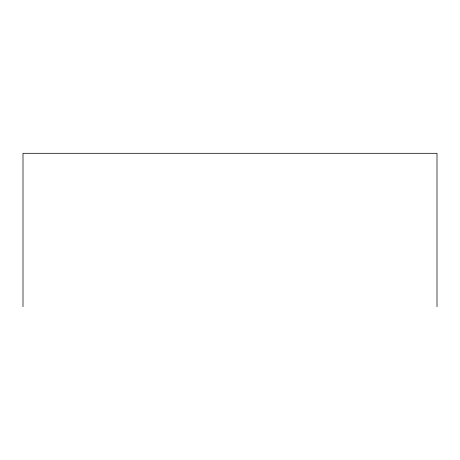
<?xml version="1.0" encoding="UTF-8"?>
<svg xmlns="http://www.w3.org/2000/svg" width="460" height="460" viewBox="0 0 460 460"><rect width="100%" height="100%" fill="white"/><g stroke="black" fill="none" stroke-linecap="round" stroke-linejoin="round"><path stroke-width="0.69" d="M437 306.693L437 153.306L23 153.306L23 306.693"/></g></svg>
